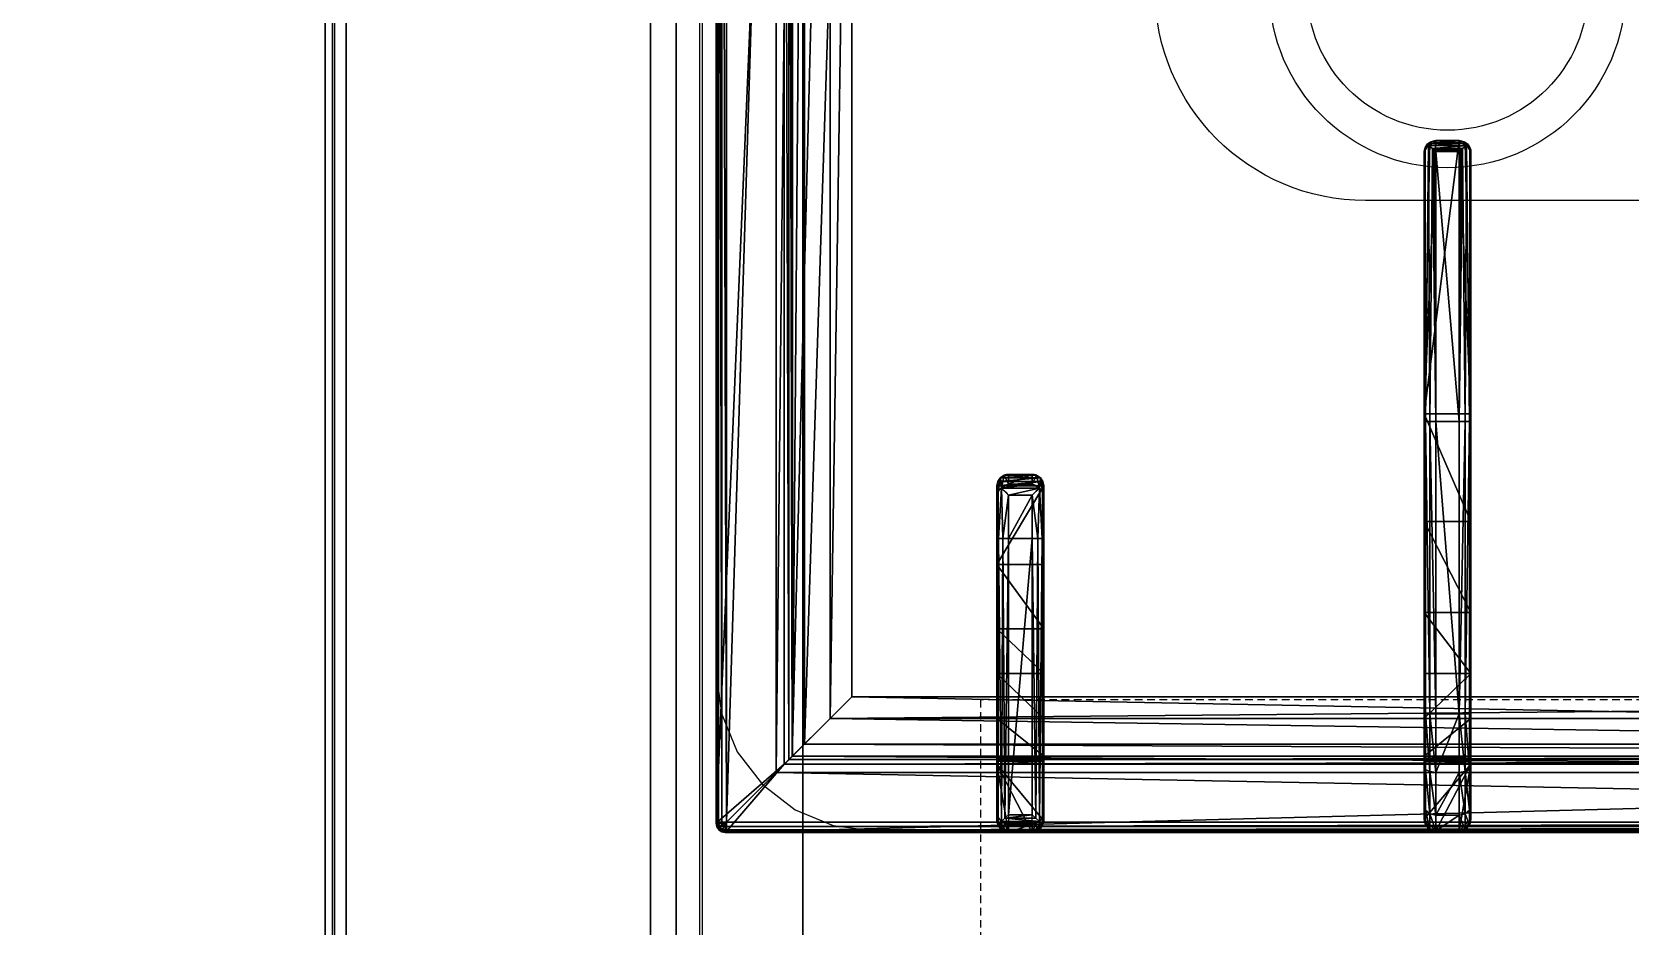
# Model space of a CAD drawing. Header units: millimetres. Extents: x 45 to 25350, y 77 to 5059.
# Drawn here: x 22143.73 to 22177.87, y 3899.1 to 3918.2 of the extents above; entities that cross this region are included whole.
import ezdxf

# ---------------------------------------------------------------- set-up
doc = ezdxf.new("R2010")
doc.units = ezdxf.units.MM
doc.header["$LTSCALE"] = 5
doc.linetypes.add('NASCOSTA', pattern=[0.375, 0.25, -0.125])
doc.linetypes.add('TRATTO-PUNTO', pattern=[1, 0.5, -0.25, 0, -0.25])
for name, color, linetype in [('200-EquipBlack-3d', 250, 'Continuous'), ('200-EquipBorder-2d', 9, 'Continuous'), ('200-EquipInternal-2d', 252, 'Continuous'), ('200-EquipSteel-3d', 9, 'Continuous'), ('300-exhaust-2d', 70, 'Continuous'), ('HG-001 Duvar', 6, 'Continuous')]:
    doc.layers.add(name, color=color, linetype=linetype)
doc.layers.add('200-InsPoint-3D', color=3, linetype='Continuous', plot=False)

# ---------------------------------------------------------------- blocks, each defined once
blk = doc.blocks.new('ELECTROLUX-MC7-BODY1200X250')
at = {"layer": '200-EquipBorder-2d'}
blk.add_line((0, 0), (1200, 0), dxfattribs=at)
at = {"layer": '200-EquipInternal-2d'}
blk.add_line((0, -80), (1200, -80), dxfattribs=at)
at = {"layer": '200-EquipSteel-3d'}
for points, invisible_edges in [([(0, -0.34, 912.22), (0, 0, 910.5), (1200, 0, 910.5), (1200, -0.34, 912.22)], 8), ([(0, 0, 902.7), (0, -0.13, 901.81), (1200, -0.13, 901.81), (1200, 0, 902.7)], 2), ([(0, -0.13, 901.81), (0, -0.54, 901.01), (1200, -0.54, 901.01), (1200, -0.13, 901.81)], 10), ([(0, -1.32, 913.68), (0, -0.34, 912.22), (1200, -0.34, 912.22), (1200, -1.32, 913.68)], 10), ([(0, -0.54, 901.01), (0, -1.19, 900.39), (1200, -1.19, 900.39), (1200, -0.54, 901.01)], 10), ([(0, -1.19, 900.39), (0, -2, 900), (1200, -2, 900), (1200, -1.19, 900.39)], 8), ([(0, -2.78, 914.66), (0, -1.32, 913.68), (1200, -1.32, 913.68), (1200, -2.78, 914.66)], 10), ([(0, -4.5, 915), (0, -2.78, 914.66), (1200, -2.78, 914.66), (1200, -4.5, 915)], 2), ([(0, -71.6, 914.58), (0, -69.5, 915), (1200, -69.5, 915), (1200, -71.6, 914.58)], 8), ([(0, -73.39, 913.39), (0, -71.6, 914.58), (1200, -71.6, 914.58), (1200, -73.39, 913.39)], 10), ([(0, -74.58, 911.6), (0, -73.39, 913.39), (1200, -73.39, 913.39), (1200, -74.58, 911.6)], 10), ([(0, -75, 909.5), (0, -74.58, 911.6), (1200, -74.58, 911.6), (1200, -75, 909.5)], 2), ([(0, -75.45, 903.59), (0, -75, 905.7), (1200, -75, 905.7), (1200, -75.45, 903.59)], 8), ([(0, -76.64, 901.78), (0, -75.45, 903.59), (1200, -75.45, 903.59), (1200, -76.64, 901.78)], 10), ([(0, -78.4, 900.53), (0, -76.64, 901.78), (1200, -76.64, 901.78), (1200, -78.4, 900.53)], 10), ([(0, -80.5, 900), (0, -78.4, 900.53), (1200, -78.4, 900.53), (1200, -80.5, 900)], 2)]:
    blk.add_3dface(points, dxfattribs=dict(at, invisible_edges=invisible_edges))
for points in [[(0, 0, 910.5), (0, 0, 902.7), (1200, 0, 902.7), (1200, 0, 910.5)], [(0, -2, 724), (0, -2, 900), (1200, -2, 900), (1200, -2, 724)], [(0, -102, 724), (0, -2, 724), (1200, -2, 724), (1200, -102, 724)], [(0, -69.5, 915), (0, -4.5, 915), (1200, -4.5, 915), (1200, -69.5, 915)], [(0, -75, 905.7), (0, -75, 909.5), (1200, -75, 909.5), (1200, -75, 905.7)], [(0, -655, 650), (0, -102, 650), (1200, -102, 650), (1200, -655, 650)], [(0, -102, 650), (1200, -102, 650), (1200, -102, 724), (0, -102, 724)]]:
    blk.add_3dface(points, dxfattribs=at)
blk = doc.blocks.new('ELECTROLUX-MC-BURNER6')
at = {"layer": '200-EquipInternal-2d'}
for radius in [38, 30]:
    blk.add_circle((0, 0), radius, dxfattribs=at)
blk = doc.blocks.new('ELECTROLUX-MC7-TOPFYERBRURNERS6')
at = {"layer": '200-EquipInternal-2d'}
for p, q in [((422, -83.5), (778, -83.5)), ((420, -651.5), (420, -85.5)), ((420, -151), (420, -146)), ((420, -151), (420, -146)), ((422, -151), (422, -146)), ((482.81, -146), (422, -146)), ((422.47, -143.5), (482.76, -143.5)), ((482.76, -143.5), (491.91, -143.5)), ((482.81, -151), (482.81, -146)), ((492.02, -146), (482.81, -146)), ((494.04, -143.5), (491.91, -143.5)), ((492.02, -146), (492.02, -151)), ((494.37, -146), (496.48, -146)), ((494.37, -151), (494.37, -146)), ((496.48, -146), (496.48, -151)), ((422, -151), (482.81, -151)), ((482.76, -153.5), (422.47, -153.5)), ((491.91, -153.5), (482.76, -153.5)), ((482.81, -151), (492.02, -151)), ((491.91, -153.5), (494.04, -153.5)), ((496.48, -151), (494.37, -151)), ((422.81, -234.75), (445.31, -234.75)), ((445.31, -234.75), (445.31, -237.25)), ((445.31, -234.75), (507.76, -234.75)), ((507.76, -234.75), (564.89, -234.75)), ((564.89, -234.75), (565.31, -234.75)), ((420.31, -237.25), (420.31, -242.25)), ((445.31, -237.25), (420.31, -237.25)), ((445.31, -237.25), (445.31, -242.25)), ((507.81, -237.25), (445.31, -237.25)), ((507.81, -237.25), (507.81, -242.25)), ((565.46, -237.25), (507.81, -237.25)), ((565.46, -237.25), (565.46, -242.25)), ((567.27, -236.66), (567.27, -242.84)), ((567.36, -237.25), (567.36, -242.25)), ((567.81, -237.25), (567.36, -237.25)), ((567.81, -237.25), (567.81, -242.25)), ((420.31, -242.25), (445.31, -242.25)), ((445.31, -242.25), (507.81, -242.25)), ((445.31, -242.25), (445.31, -244.75)), ((507.81, -242.25), (565.46, -242.25)), ((567.36, -242.25), (567.81, -242.25)), ((445.31, -244.75), (422.81, -244.75)), ((507.76, -244.75), (445.31, -244.75)), ((564.89, -244.75), (507.76, -244.75)), ((565.31, -244.75), (564.89, -244.75))]:
    blk.add_line(p, q, dxfattribs=at)
blk.add_lwpolyline([(751.02, -112.48), (448.98, -112.48), (448.98, -624.52), (751.02, -624.52)], close=True, dxfattribs=at)
blk.add_lwpolyline([(555, -353.5), (555, -222.25, -1), (645, -222.25), (645, -353.5)], format="xyb", dxfattribs=at)
for centre, radius, start, end in [((422, -85.5), 2, 90, 180), ((422.81, -237.25), 2.5, 90, 180), ((422.81, -242.25), 2.5, 180, 270)]:
    blk.add_arc(centre, radius, start, end, dxfattribs=at)
for centre, major_axis, ratio, start_param, end_param in [((422.47, -146), (0, 2.5), 0.948965, 0, 0.895145), ((482.76, -146), (0, 2.5), 0.02182, 4.712389, 6.283185), ((491.91, -146), (0, 2.5), 0.84544, -0.894481, 0), ((491.91, -146), (2.5, 2.5), 0.02182, 4.734206, 5.410521), ((491.91, -146), (-1.92, 1.92), 0.8391, 4.014257, 4.690572), ((422.47, -151), (0, 2.5), 0.948965, 2.246448, 3.141593), ((482.76, -151), (0, 2.5), 0.02182, 3.141593, 4.712389), ((491.91, -151), (0, 2.5), 0.84544, 3.141593, 4.036074), ((491.91, -151), (-2.5, 2.5), 0.02182, 4.014257, 4.690572), ((491.91, -151), (1.92, 1.92), 0.8391, 4.734206, 5.410521)]:
    blk.add_ellipse(centre, major_axis=major_axis, ratio=ratio, start_param=start_param, end_param=end_param, dxfattribs=at)
at = {"layer": '200-EquipInternal-2d', "extrusion": (0, 0, -1)}
for centre, major_axis, ratio, start_param, end_param in [((507.76, -237.25), (0, 2.5), 0.02182, 0, 1.570796), ((564.89, -237.25), (0, 2.5), 0.951091, 0, 0.914364), ((565.31, -237.25), (-2.5, 0), 0.99863, 1.570796, 3.141593), ((563.89, -237.25), (-3.47, 0), 0.720185, 2.903047, 3.141593), ((507.76, -242.25), (0, 2.5), 0.02182, 1.570796, 3.141593), ((565.31, -242.25), (-2.5, 0), 0.99863, 3.141593, 4.712389), ((563.89, -242.25), (3.47, 0), 0.720185, 0, 0.238546), ((564.89, -242.25), (0, 2.5), 0.951091, 2.227228, 3.141593)]:
    blk.add_ellipse(centre, major_axis=major_axis, ratio=ratio, start_param=start_param, end_param=end_param, dxfattribs=at)
at = {"layer": '200-EquipInternal-2d'}
for points, knots in [([(420.62, -144.44), (420.45, -144.64), (420.31, -144.87), (420.14, -145.25), (420.09, -145.41), (420.03, -145.71), (420.01, -145.86), (420, -146)], [11.858599, 11.858599, 11.858599, 11.858599, 12.773425, 12.773425, 13.35037, 13.35037, 13.927314, 13.927314, 13.927314, 13.927314]), ([(422, -146), (421.87, -145.86), (421.74, -145.71), (421.47, -145.41), (421.33, -145.25), (420.99, -144.87), (420.79, -144.64), (420.62, -144.44)], [0, 0, 0, 0, 0.576945, 0.576945, 1.153889, 1.153889, 2.068716, 2.068716, 2.068716, 2.068716]), ([(496.48, -146), (496.48, -145.84), (496.46, -145.68), (496.4, -145.36), (496.35, -145.2), (496.23, -144.89), (496.15, -144.74), (495.97, -144.47), (495.87, -144.34), (495.65, -144.12), (495.53, -144.02), (495.26, -143.83), (495.12, -143.75), (494.82, -143.63), (494.66, -143.58), (494.35, -143.51), (494.19, -143.5), (494.04, -143.5)], [15.096253, 15.096253, 15.096253, 15.096253, 15.567018, 15.567018, 16.037783, 16.037783, 16.508548, 16.508548, 16.979314, 16.979314, 17.45135, 17.45135, 17.923386, 17.923386, 18.395422, 18.395422, 18.867458, 18.867458, 18.867458, 18.867458]), ([(420, -151), (420.01, -151.14), (420.03, -151.29), (420.09, -151.59), (420.14, -151.75), (420.31, -152.13), (420.45, -152.36), (420.62, -152.56)], [0, 0, 0, 0, 0.576945, 0.576945, 1.153889, 1.153889, 2.068716, 2.068716, 2.068716, 2.068716]), ([(420.62, -152.56), (420.79, -152.36), (420.99, -152.13), (421.33, -151.75), (421.47, -151.59), (421.74, -151.29), (421.87, -151.14), (422, -151)], [11.858599, 11.858599, 11.858599, 11.858599, 12.773425, 12.773425, 13.35037, 13.35037, 13.927314, 13.927314, 13.927314, 13.927314]), ([(494.04, -153.5), (494.19, -153.5), (494.35, -153.49), (494.66, -153.42), (494.82, -153.37), (495.12, -153.25), (495.26, -153.17), (495.53, -152.98), (495.65, -152.88), (495.87, -152.66), (495.97, -152.53), (496.15, -152.26), (496.23, -152.11), (496.35, -151.8), (496.4, -151.64), (496.46, -151.32), (496.48, -151.16), (496.48, -151)], [3.776921, 3.776921, 3.776921, 3.776921, 4.248957, 4.248957, 4.720993, 4.720993, 5.193029, 5.193029, 5.665065, 5.665065, 6.135831, 6.135831, 6.606596, 6.606596, 7.077361, 7.077361, 7.548126, 7.548126, 7.548126, 7.548126]), ([(566.78, -235.72), (566.69, -235.83), (566.59, -235.94), (566.41, -236.16), (566.32, -236.27), (566.13, -236.49), (566.03, -236.6), (565.85, -236.81), (565.75, -236.91), (565.63, -237.05), (565.59, -237.09), (565.54, -237.16), (565.52, -237.18), (565.5, -237.2), (565.49, -237.21), (565.47, -237.23), (565.47, -237.23), (565.47, -237.24), (565.46, -237.24), (565.46, -237.24), (565.46, -237.24), (565.46, -237.25), (565.46, -237.25), (565.46, -237.25), (565.46, -237.25), (565.46, -237.25), (565.46, -237.25), (565.46, -237.25)], [5.918781, 5.918781, 5.918781, 5.918781, 6.382244, 6.382244, 6.833826, 6.833826, 7.285407, 7.285407, 7.736989, 7.736989, 7.96278, 7.96278, 8.075675, 8.075675, 8.132123, 8.132123, 8.160346, 8.160346, 8.174458, 8.174458, 8.181514, 8.181514, 8.185042, 8.185042, 8.186806, 8.186806, 8.18857, 8.18857, 8.18857, 8.18857]), ([(567.27, -236.66), (567.24, -236.56), (567.2, -236.45), (567.06, -236.13), (566.93, -235.92), (566.78, -235.72)], [0.764042, 0.764042, 0.764042, 0.764042, 1.153889, 1.153889, 2.012527, 2.012527, 2.012527, 2.012527]), ([(565.46, -242.25), (565.46, -242.25), (565.46, -242.25), (565.46, -242.25), (565.46, -242.25), (565.46, -242.25), (565.46, -242.25), (565.46, -242.26), (565.46, -242.26), (565.46, -242.26), (565.47, -242.26), (565.47, -242.27), (565.47, -242.27), (565.49, -242.29), (565.5, -242.3), (565.52, -242.32), (565.54, -242.34), (565.59, -242.4), (565.63, -242.45), (565.75, -242.59), (565.85, -242.69), (566.03, -242.9), (566.13, -243.01), (566.32, -243.23), (566.41, -243.34), (566.59, -243.56), (566.69, -243.67), (566.78, -243.78)], [8.188054, 8.188054, 8.188054, 8.188054, 8.189818, 8.189818, 8.191582, 8.191582, 8.19511, 8.19511, 8.202166, 8.202166, 8.216278, 8.216278, 8.244501, 8.244501, 8.300949, 8.300949, 8.413844, 8.413844, 8.639635, 8.639635, 9.091217, 9.091217, 9.542798, 9.542798, 9.99438, 9.99438, 10.457843, 10.457843, 10.457843, 10.457843]), ([(566.78, -243.78), (566.93, -243.58), (567.06, -243.37), (567.2, -243.04), (567.24, -242.94), (567.27, -242.84)], [11.917214, 11.917214, 11.917214, 11.917214, 12.775852, 12.775852, 13.165698, 13.165698, 13.165698, 13.165698])]:
    blk.add_open_spline(points, degree=3, knots=knots, dxfattribs=at)
at = {"layer": '200-EquipSteel-3d'}
for points, invisible_edges in [([(454.11, -83.5, 900), (445.37, -84.65, 900), (400, -80.5, 900)], 10), ([(445.37, -84.65, 900), (437.22, -88.02, 900), (400, -80.5, 900)], 10), ([(437.22, -88.02, 900), (430.23, -93.39, 900), (400, -80.5, 900)], 10), ([(430.23, -93.39, 900), (424.86, -100.38, 900), (400, -80.5, 900)], 10), ([(424.86, -100.38, 900), (421.49, -108.53, 900), (400, -80.5, 900)], 10), ([(421.49, -108.53, 900), (420.34, -117.26, 900), (400, -80.5, 900)], 10), ([(400, -655, 900), (420.34, -619.74, 900), (420.34, -117.26, 900), (400, -80.5, 900)], 13), ([(400, -80.5, 900), (454.11, -83.5, 900), (745.89, -83.5, 900), (800, -80.5, 900)], 5)]:
    blk.add_3dface(points, dxfattribs=dict(at, invisible_edges=invisible_edges))
at = {"layer": '200-EquipBlack-3d'}
mesh = blk.add_polyface(dxfattribs=at)
corners = [(779.78, -85.71, 904.1), (780, -85.5, 900), (779.52, -84.72, 904.14), (779.73, -84.5, 900), (778, -83.5, 900), (778.78, -83.98, 904.14), (779, -83.77, 900), (777.79, -83.72, 904.1), (779.48, -85.71, 905.06), (779.29, -84.85, 905), (778.65, -85.21, 905.73), (778.76, -85.71, 905.75), (778.65, -84.21, 905), (777.79, -84.02, 905.06), (778.29, -84.85, 905.73), (777.79, -84.74, 905.75), (777.79, -85.71, 906), (422.21, -85.71, 906), (422.21, -84.74, 905.75), (422.21, -84.02, 905.06), (422.21, -83.72, 904.1), (422, -83.5, 900), (765.45, -638.95, 900), (422, -653.5, 900), (434.55, -638.95, 900), (765.45, -98.05, 900), (780, -651.5, 900), (434.55, -98.05, 900), (420, -85.5, 900), (421, -83.77, 900), (779.73, -652.5, 900), (779, -653.23, 900), (778, -653.5, 900), (420, -651.5, 900), (420.27, -652.5, 900), (421, -653.23, 900), (420.27, -84.5, 900), (421.22, -83.98, 904.14), (420.48, -84.72, 904.14), (420.22, -85.71, 904.1), (421.35, -84.21, 905), (421.71, -84.85, 905.73), (420.71, -84.85, 905), (420.52, -85.71, 905.06), (421.35, -85.21, 905.73), (421.24, -85.71, 905.75), (422.21, -651.29, 906), (421.24, -651.29, 905.75), (420.52, -651.29, 905.06), (420.22, -651.29, 904.1), (420.48, -652.28, 904.14), (421.22, -653.02, 904.14), (422.21, -653.28, 904.1), (420.71, -652.15, 905), (421.35, -651.79, 905.73), (421.35, -652.79, 905), (422.21, -652.98, 905.06), (421.71, -652.15, 905.73), (422.21, -652.26, 905.75), (435.55, -637.95, 899.73), (435.55, -99.05, 899.73), (436.28, -99.78, 899), (436.28, -637.22, 899), (438.88, -634.62, 902.5), (438.88, -102.38, 902.5), (436.31, -637.19, 905.06), (436.31, -99.81, 905.06), (432.81, -96.31, 906), (432.81, -640.69, 906), (448.98, -624.52, 885), (448.98, -112.48, 885), (444.36, -107.86, 885), (444.36, -629.14, 885), (777.79, -653.28, 904.1), (777.79, -652.98, 905.06), (777.79, -651.29, 906), (777.79, -652.26, 905.75), (763.72, -637.22, 899), (764.45, -637.95, 899.73), (764.45, -99.05, 899.73), (763.72, -99.78, 899), (767.19, -640.69, 906), (767.19, -96.31, 906), (778.78, -653.02, 904.14), (779.52, -652.28, 904.14), (779.78, -651.29, 904.1), (778.65, -652.79, 905), (778.29, -652.15, 905.73), (779.29, -652.15, 905), (779.48, -651.29, 905.06), (778.65, -651.79, 905.73), (778.76, -651.29, 905.75), (761.12, -634.62, 902.5), (751.02, -624.52, 885), (763.69, -637.19, 905.06), (755.64, -629.14, 885), (755.64, -107.86, 885), (751.02, -112.48, 885), (761.12, -102.38, 902.5), (763.69, -99.81, 905.06)]
mesh.append_faces([[corners[k] for k in face] for face in [(16, 10, 14), (17, 41, 44), (46, 54, 57), (75, 87, 90)]])
mesh.append_faces([[corners[k] for k in face] for face in [(4, 5, 6), (8, 10, 11), (16, 11, 10), (15, 16, 14), (7, 19, 13), (13, 18, 15), (28, 38, 36), (19, 41, 18), (17, 18, 41), (45, 17, 44), (39, 48, 43), (43, 47, 45), (23, 51, 35), (48, 54, 47), (46, 47, 54), (58, 46, 57), (52, 74, 56), (76, 56, 74), (26, 84, 30), (74, 87, 76), (85, 88, 84), (88, 87, 86), (75, 76, 87), (91, 75, 90), (85, 8, 89), (11, 89, 8)]], dxfattribs={"vtx0": -1})
mesh.append_faces([[corners[k] for k in face] for face in [(16, 15, 17), (22, 23, 24), (25, 26, 22), (27, 21, 25), (21, 28, 29), (6, 1, 4), (4, 25, 21), (24, 28, 27), (35, 33, 23), (26, 25, 1), (23, 22, 32), (17, 45, 46), (75, 81, 46), (81, 16, 82), (46, 67, 17), (17, 82, 16), (93, 72, 69), (72, 93, 95), (70, 71, 97), (97, 95, 93)]], dxfattribs={"vtx0": -1, "vtx1": -1})
mesh.append_faces([[corners[k] for k in face] for face in [(21, 27, 28), (4, 1, 25), (26, 32, 22), (24, 23, 33)]], dxfattribs={"vtx0": -1, "vtx1": -1, "vtx2": -1})
mesh.append_faces([[corners[k] for k in face] for face in [(17, 15, 18), (24, 33, 28), (46, 45, 47), (75, 58, 76), (16, 91, 11)]], dxfattribs={"vtx0": -1, "vtx2": -1})
mesh.append_faces([[corners[k] for k in face] for face in [(0, 1, 2), (5, 2, 6), (8, 0, 9), (5, 12, 2), (5, 7, 12), (12, 13, 14), (12, 14, 9), (2, 9, 0), (10, 9, 14), (19, 18, 13), (4, 21, 7), (30, 31, 26), (34, 33, 35), (20, 21, 37), (38, 37, 36), (19, 20, 40), (38, 42, 37), (38, 39, 42), (42, 43, 44), (42, 44, 40), (37, 40, 20), (41, 40, 44), (48, 47, 43), (28, 33, 39), (49, 33, 50), (51, 50, 35), (48, 49, 53), (51, 55, 50), (51, 52, 55), (55, 56, 57), (55, 57, 53), (50, 53, 49), (54, 53, 57), (24, 27, 59), (61, 62, 60), (63, 64, 65), (67, 68, 66), (69, 70, 63), (61, 71, 62), (73, 74, 52), (58, 56, 76), (32, 73, 23), (62, 77, 59), (22, 24, 78), (27, 25, 60), (80, 61, 79), (73, 32, 83), (84, 83, 30), (74, 73, 86), (88, 89, 90), (88, 86, 84), (83, 84, 86), (92, 93, 63), (68, 81, 65), (92, 63, 94), (72, 95, 62), (95, 96, 77), (98, 97, 92), (81, 82, 94), (98, 92, 99), (77, 80, 78), (25, 22, 79), (0, 8, 85), (91, 89, 11), (80, 96, 61), (70, 97, 64), (64, 98, 66), (82, 67, 99), (1, 0, 26)]], dxfattribs={"vtx1": -1})
mesh.append_faces([[corners[k] for k in face] for face in [(31, 32, 26), (75, 46, 58), (75, 16, 81), (81, 68, 46), (68, 67, 46), (67, 82, 17), (70, 69, 71), (72, 71, 69), (71, 96, 97), (96, 95, 97), (16, 75, 91)]], dxfattribs={"vtx1": -1, "vtx2": -1})
mesh.append_faces([[corners[k] for k in face] for face in [(1, 3, 2), (4, 7, 5), (2, 3, 6), (8, 9, 10), (7, 13, 12), (12, 9, 2), (13, 15, 14), (7, 20, 19), (21, 20, 7), (6, 3, 1), (28, 36, 29), (21, 29, 37), (28, 39, 38), (37, 29, 36), (19, 40, 41), (39, 43, 42), (42, 40, 37), (43, 45, 44), (39, 49, 48), (33, 49, 39), (33, 34, 50), (23, 52, 51), (50, 34, 35), (48, 53, 54), (52, 56, 55), (55, 53, 50), (56, 58, 57), (27, 60, 59), (62, 59, 60), (64, 66, 65), (68, 65, 66), (70, 64, 63), (71, 72, 62), (73, 52, 23), (77, 78, 59), (24, 59, 78), (25, 79, 60), (61, 60, 79), (32, 31, 83), (26, 85, 84), (83, 31, 30), (74, 86, 87), (73, 83, 86), (85, 89, 88), (88, 90, 87), (89, 91, 90), (93, 69, 63), (81, 94, 65), (63, 65, 94), (95, 77, 62), (96, 80, 77), (97, 93, 92), (82, 99, 94), (92, 94, 99), (80, 79, 78), (22, 78, 79), (96, 71, 61), (97, 98, 64), (98, 99, 66), (67, 66, 99), (0, 85, 26)]], dxfattribs={"vtx2": -1})
mesh = blk.add_polyface(dxfattribs=at)
corners = [(492.02, -146, 934.6), (493.56, -152.56, 933.98), (493.56, -144.44, 933.98), (492.02, -151, 934.6), (494.37, -151, 932.53), (494.37, -146, 932.53), (496.29, -145.04, 920.55), (496.48, -146, 920.59), (495.76, -144.23, 920.43), (492.82, -143.75, 933.14), (494.04, -143.5, 920), (491.91, -143.5, 932.1), (494.97, -143.69, 920.24), (496.48, -151, 920.59), (496.29, -151.96, 920.55), (492.82, -153.25, 933.14), (495.76, -152.77, 920.43), (494.97, -153.31, 920.24), (494.04, -153.5, 920), (491.91, -153.5, 932.1), (482.76, -143.5, 932.5), (477.27, -143.5, 912.68), (424.21, -143.5, 932.5), (453.98, -143.5, 885), (436.28, -143.5, 899), (463.49, -143.5, 900.63), (444.36, -143.5, 885), (435.83, -143.5, 899.53), (435.23, -143.5, 899.88), (422.5, -143.5, 900), (434.55, -143.5, 900), (477.27, -153.5, 912.68), (453.98, -153.5, 885), (463.49, -153.5, 900.63), (482.76, -153.5, 932.5), (422.5, -153.5, 900), (434.55, -153.5, 900), (424.21, -153.5, 932.5), (435.23, -153.5, 899.88), (435.83, -153.5, 899.53), (444.36, -153.5, 885), (436.28, -153.5, 899), (421.73, -151, 933.1), (420, -151, 900), (421.9, -151.8, 933.81), (421.25, -153.17, 900), (422.36, -152.56, 934.45), (420.34, -152.25, 900), (423.18, -153.25, 933.58), (420, -146, 900), (421.73, -146, 933.1), (420.34, -144.75, 900), (421.25, -143.83, 900), (482.81, -152.25, 934.67), (482.81, -151, 935), (482.79, -153.17, 933.75), (423.02, -151.8, 934.87), (423.73, -151, 935), (482.81, -146, 935), (423.73, -146, 935), (422.36, -144.44, 934.45), (423.02, -145.2, 934.87), (421.9, -145.2, 933.81), (423.18, -143.75, 933.58), (482.79, -143.83, 933.75), (482.81, -144.75, 934.67)]
mesh.append_faces([[corners[k] for k in face] for face in [(5, 6, 2), (5, 7, 6), (6, 8, 2), (13, 4, 14), (16, 14, 1), (1, 14, 4), (42, 43, 44), (45, 46, 47), (46, 45, 48), (46, 44, 47), (44, 43, 47), (1, 55, 15), (48, 55, 46), (46, 53, 56), (57, 56, 54), (50, 62, 49), (49, 62, 51), (63, 52, 60), (52, 51, 60), (60, 51, 62), (61, 65, 60), (59, 58, 61), (60, 64, 63), (9, 64, 2)]])
mesh.append_faces([[corners[k] for k in face] for face in [(0, 1, 2), (15, 16, 1), (16, 15, 17), (19, 17, 15), (32, 25, 33), (35, 48, 45), (35, 30, 36), (3, 53, 1), (53, 55, 1), (55, 53, 46), (58, 65, 61), (65, 64, 60), (64, 65, 2), (65, 0, 2)]], dxfattribs={"vtx0": -1})
mesh.append_faces([[corners[k] for k in face] for face in [(20, 21, 22), (23, 24, 25), (25, 22, 21), (30, 22, 28), (12, 17, 10), (17, 12, 16), (6, 14, 8), (8, 16, 12), (18, 34, 31), (37, 31, 34), (51, 29, 49), (49, 30, 43)]], dxfattribs={"vtx0": -1, "vtx1": -1})
mesh.append_faces([[corners[k] for k in face] for face in [(25, 28, 22), (37, 38, 33), (35, 43, 30)]], dxfattribs={"vtx0": -1, "vtx1": -1, "vtx2": -1})
mesh.append_faces([[corners[k] for k in face] for face in [(37, 33, 31), (33, 39, 41), (34, 15, 55), (34, 55, 48), (58, 54, 3), (54, 58, 59), (20, 63, 64), (20, 64, 9)]], dxfattribs={"vtx0": -1, "vtx2": -1})
mesh.append_faces([[corners[k] for k in face] for face in [(1, 4, 2), (2, 8, 9), (10, 11, 12), (12, 9, 8), (4, 13, 5), (18, 17, 19), (11, 10, 20), (29, 22, 30), (7, 13, 6), (10, 18, 21), (25, 21, 33), (19, 34, 18), (35, 36, 37), (40, 32, 41), (37, 48, 35), (43, 42, 49), (45, 47, 35), (19, 15, 34), (37, 34, 48), (0, 58, 3), (57, 54, 59), (42, 44, 50), (46, 60, 44), (60, 46, 61), (59, 61, 57), (62, 50, 44), (22, 29, 63), (22, 63, 20), (11, 20, 9), (26, 23, 40), (24, 26, 41), (36, 30, 38), (24, 41, 27), (39, 38, 27)]], dxfattribs={"vtx1": -1})
mesh.append_faces([[corners[k] for k in face] for face in [(10, 21, 20), (24, 27, 25), (27, 28, 25), (13, 14, 6), (14, 16, 8), (36, 38, 37), (38, 39, 33), (32, 33, 41), (47, 43, 35), (29, 30, 49), (3, 54, 53), (58, 0, 65)]], dxfattribs={"vtx1": -1, "vtx2": -1})
mesh.append_faces([[corners[k] for k in face] for face in [(0, 3, 1), (4, 5, 2), (11, 9, 12), (13, 7, 5), (23, 26, 24), (17, 18, 10), (18, 31, 21), (32, 23, 25), (21, 31, 33), (42, 50, 49), (51, 52, 29), (54, 56, 53), (46, 56, 61), (60, 62, 44), (61, 56, 57), (29, 52, 63), (23, 32, 40), (26, 40, 41), (30, 28, 38), (41, 39, 27), (38, 28, 27)]], dxfattribs={"vtx2": -1})
mesh = blk.add_polyface(dxfattribs=at)
corners = [(567.34, -236.95, 930.72), (567.81, -237.25, 922), (567.27, -236.66, 931.11), (567.36, -237.1, 930.62), (567.36, -237.25, 930.59), (567.48, -236, 922), (566.78, -235.72, 931.91), (565.31, -234.75, 922), (565.94, -235.01, 931.06), (566.56, -235.08, 922), (564.89, -234.75, 930.01), (507.79, -235.08, 933.75), (507.76, -234.75, 932.5), (507.81, -236, 934.67), (566.08, -236.54, 932.35), (565.46, -237.24, 932.48), (507.81, -237.25, 935), (565.48, -237.22, 932.48), (565.52, -237.18, 932.48), (565.58, -237.1, 932.47), (565.74, -236.93, 932.45), (509.4, -234.75, 922), (466.99, -234.75, 904.45), (422.81, -234.75, 910), (486.45, -234.75, 917.44), (453.98, -234.75, 885), (436.28, -234.75, 899), (444.36, -234.75, 885), (435.83, -234.75, 899.53), (435.23, -234.75, 899.88), (434.55, -234.75, 900), (422.81, -234.75, 900), (425.83, -234.75, 921.25), (434.06, -234.75, 929.49), (445.31, -234.75, 932.5), (567.48, -243.5, 922), (509.4, -244.75, 922), (567.81, -242.25, 922), (566.56, -244.41, 922), (565.31, -244.75, 922), (445.31, -237.25, 935), (445.31, -236, 934.67), (432.81, -237.25, 931.65), (432.98, -236, 931.36), (423.66, -237.25, 922.5), (433.44, -235.08, 930.57), (445.31, -235.08, 933.75), (424.75, -235.08, 921.87), (423.95, -236, 922.33), (421.56, -235.08, 910), (420.31, -237.25, 910), (420.65, -236, 910), (421.56, -235.08, 900), (420.31, -237.25, 900), (420.65, -236, 900), (445.31, -242.25, 935), (507.81, -242.25, 935), (432.81, -242.25, 931.65), (423.66, -242.25, 922.5), (420.31, -242.25, 910), (420.31, -242.25, 900), (434.55, -244.75, 900), (422.81, -244.75, 900), (421.56, -244.41, 900), (420.65, -243.5, 900), (564.89, -244.75, 930.01), (566.78, -243.78, 931.91), (567.27, -242.84, 931.11), (567.36, -242.25, 930.59), (567.36, -242.4, 930.62), (567.34, -242.55, 930.72), (565.94, -244.49, 931.06), (507.76, -244.75, 932.5), (486.45, -244.75, 917.44), (445.31, -244.75, 932.5), (434.06, -244.75, 929.49), (425.83, -244.75, 921.25), (422.81, -244.75, 910), (466.99, -244.75, 904.45), (435.23, -244.75, 899.88), (435.83, -244.75, 899.53), (444.36, -244.75, 885), (453.98, -244.75, 885), (436.28, -244.75, 899), (507.79, -244.41, 933.75), (566.08, -242.96, 932.35), (507.81, -243.5, 934.67), (565.74, -242.57, 932.45), (565.58, -242.4, 932.47), (565.52, -242.32, 932.48), (565.48, -242.28, 932.48), (565.46, -242.25, 932.48), (420.65, -243.5, 910), (423.95, -243.5, 922.33), (424.75, -244.41, 921.87), (421.56, -244.41, 910), (433.44, -244.41, 930.57), (432.98, -243.5, 931.36), (445.31, -244.41, 933.75), (445.31, -243.5, 934.67)]
mesh.append_faces([[corners[k] for k in face] for face in [(2, 5, 6), (8, 6, 9), (9, 6, 5), (8, 11, 6), (6, 13, 14), (35, 66, 38), (66, 35, 67), (66, 71, 38), (85, 86, 66), (66, 84, 71)]])
mesh.append_faces([[corners[k] for k in face] for face in [(7, 8, 9), (11, 13, 6), (42, 41, 43), (45, 48, 43), (32, 49, 47), (50, 48, 51), (51, 47, 49), (40, 13, 41), (41, 11, 46), (53, 51, 54), (54, 49, 52), (55, 42, 57), (50, 58, 44), (44, 57, 42), (37, 67, 35), (86, 84, 66), (58, 92, 93), (94, 97, 93), (75, 98, 96), (55, 97, 99), (99, 96, 98), (59, 64, 92), (62, 95, 63), (63, 92, 64), (86, 55, 99), (67, 6, 66), (14, 66, 6), (21, 73, 24), (82, 22, 78), (78, 24, 73)]], dxfattribs={"vtx0": -1})
mesh.append_faces([[corners[k] for k in face] for face in [(10, 21, 12), (22, 23, 24), (25, 26, 22), (24, 12, 21), (7, 5, 21), (35, 36, 37), (23, 49, 32), (34, 46, 12), (13, 11, 41), (54, 31, 53), (62, 60, 61), (36, 72, 73), (77, 73, 76), (83, 78, 80), (74, 98, 75), (4, 0, 68), (1, 4, 37)]], dxfattribs={"vtx0": -1, "vtx1": -1})
mesh.append_faces([[corners[k] for k in face] for face in [(15, 17, 16), (17, 18, 16), (18, 19, 16), (23, 22, 30), (31, 61, 53), (77, 61, 78), (88, 89, 56), (89, 90, 56), (90, 91, 56), (16, 56, 15), (56, 91, 15), (18, 89, 19), (89, 18, 90), (15, 90, 17), (90, 15, 91), (17, 90, 18), (89, 88, 19), (70, 68, 0)]], dxfattribs={"vtx0": -1, "vtx1": -1, "vtx2": -1})
mesh.append_faces([[corners[k] for k in face] for face in [(12, 11, 8), (16, 14, 13), (21, 1, 37), (34, 45, 46), (12, 46, 11), (23, 52, 49), (77, 78, 73), (72, 71, 84), (77, 94, 95), (72, 84, 98), (84, 86, 99)]], dxfattribs={"vtx0": -1, "vtx2": -1})
mesh.append_faces([[corners[k] for k in face] for face in [(0, 1, 2), (0, 3, 1), (10, 12, 8), (20, 14, 16), (7, 21, 10), (31, 23, 30), (9, 5, 7), (38, 39, 35), (40, 41, 42), (42, 43, 44), (45, 33, 47), (45, 43, 46), (32, 47, 33), (48, 44, 43), (41, 46, 43), (31, 52, 23), (51, 49, 54), (40, 55, 16), (40, 42, 55), (58, 57, 44), (50, 53, 59), (30, 61, 31), (63, 64, 62), (39, 38, 65), (70, 67, 37), (71, 65, 38), (39, 65, 36), (62, 61, 77), (81, 82, 83), (65, 71, 72), (87, 88, 56), (59, 92, 58), (58, 93, 57), (94, 76, 96), (94, 93, 95), (75, 96, 76), (97, 57, 93), (92, 95, 93), (60, 64, 59), (95, 92, 63), (98, 84, 99), (2, 6, 67), (20, 87, 14), (20, 19, 87), (85, 66, 14), (3, 0, 4), (2, 67, 0), (69, 68, 70), (36, 73, 21), (22, 24, 78), (81, 27, 82), (83, 26, 81), (26, 83, 28), (61, 30, 79), (29, 28, 79)]], dxfattribs={"vtx1": -1})
mesh.append_faces([[corners[k] for k in face] for face in [(3, 4, 1), (26, 28, 22), (28, 29, 22), (29, 30, 22), (23, 32, 24), (32, 33, 24), (33, 34, 24), (34, 12, 24), (5, 1, 21), (39, 36, 35), (36, 21, 37), (40, 16, 13), (55, 56, 16), (64, 60, 62), (60, 53, 61), (68, 69, 37), (65, 72, 36), (72, 74, 73), (74, 75, 73), (75, 76, 73), (61, 79, 78), (79, 80, 78), (82, 78, 83), (86, 85, 56), (62, 77, 95), (56, 55, 86), (74, 72, 98), (88, 87, 19), (67, 70, 0), (4, 68, 37)]], dxfattribs={"vtx1": -1, "vtx2": -1})
mesh.append_faces([[corners[k] for k in face] for face in [(1, 5, 2), (7, 10, 8), (19, 20, 16), (25, 27, 26), (34, 33, 45), (45, 47, 48), (50, 44, 48), (51, 48, 47), (53, 50, 51), (50, 59, 58), (53, 60, 59), (54, 52, 31), (69, 70, 37), (85, 87, 56), (77, 76, 94), (94, 96, 97), (55, 57, 97), (99, 97, 96), (87, 85, 14), (82, 25, 22), (27, 25, 82), (26, 27, 81), (83, 80, 28), (30, 29, 79), (28, 80, 79)]], dxfattribs={"vtx2": -1})
blk = doc.blocks.new('E7GCGL6C00')
for name, p in [('ELECTROLUX-MC7-BODY1200X250', (0, 0)), ('ELECTROLUX-MC7-TOPFYERBRURNERS6', (0, 0)), ('ELECTROLUX-MC-BURNER6', (600, -239.75))]:
    blk.add_blockref(name, p)
blk = doc.blocks.new('E7BAPP00RH')
at = {"layer": '200-EquipInternal-2d'}
blk.add_lwpolyline([(0, -102), (1600, -102), (1600, -655), (0, -655)], close=True, dxfattribs=at)
at = {"layer": '200-EquipSteel-3d'}
for points in [[(0, -102, 650), (1600, -102, 650), (1600, -655, 650), (0, -655, 650)], [(21, -102, 650), (1579, -102, 650), (1579, -102, 245), (21, -102, 245)], [(21, -102, 200), (1579, -102, 200), (1579, -102, 245), (21, -102, 245)], [(21, -655, 245), (1579, -655, 245), (1579, -102, 245), (21, -102, 245)], [(21, -655, 200), (1579, -655, 200), (1579, -102, 200), (21, -102, 200)], [(1579, -655, 605), (21, -655, 605), (21, -102, 605), (1579, -102, 605)]]:
    blk.add_3dface(points, dxfattribs=at)
blk = doc.blocks.new('EP1124T')
at = {"layer": '200-EquipBorder-2d', "linetype": 'TRATTO-PUNTO'}
blk.add_lwpolyline([(0, -1100), (2400, -1100), (2400, 0), (0, 0)], close=True, dxfattribs=at)
at = {"layer": '300-exhaust-2d', "linetype": 'NASCOSTA'}
blk.add_lwpolyline([(1051, -140), (1051, -402), (1349, -402), (1349, -140)], close=True, dxfattribs=at)
at = {"layer": '200-InsPoint-3D', "flags": 9}
blk.add_attdef('DISTANG', (0, 0), '', height=1, dxfattribs=at)

msp = doc.modelspace()

# ---------------------------------------------------------------- hatches: boundary and pattern name
at = {"ltscale": 0.5}
h = msp.add_hatch(dxfattribs=at)
h.set_pattern_fill('ANSI31', color=251, scale=30)
h.set_pattern_definition([(45, (24280.266, 18410.9967), (-2.6516504, 2.6516504), [])])
h.paths.add_polyline_path([(21763.422, 4094.474), (22023.384, 4098.963), (22023.021, 4119.96), (21730.1, 4114.902), (21721.79, 4595.08, -0.130845), (22999.271, 4233.912, -0.490921), (22999.351, 4233.948, -0.006684), (23000.203, 4268.186, 0.132238), (21691.262, 4625.367), (21711.964, 3429.136), (22159.106, 3170.979), (22174.106, 3196.96), (22030.234, 3280.024), (22097.77, 3397), (22270.975, 3297), (22270.985, 3297.017), (22281.975, 3316.053), (22090.583, 3426.553), (22020.057, 3425.335), (21775.094, 3421.105, -0.000011), (21771.021, 3655.54), (22030.982, 3660.029), (22030.618, 3681.026), (21770.657, 3676.536, -0.000019)])

# ---------------------------------------------------------------- linework, layer by layer
at = {"layer": 'HG-001 Duvar', "ltscale": 0.5}
msp.add_line((22150.148, 4159.097), (22150.148, 3541.28), dxfattribs=at)

# ---------------------------------------------------------------- block references
at = {"zscale": 0.1, "rotation": 90}
for name, p, xscale, yscale in [('EP1124T', (22149.998, 3679.097), 0.1666666666675383, 0.09999999999854481), ('E7BAPP00RH', (22149.998, 3859.097), 0.1, 0.1), ('E7GCGL6C00', (22149.998, 3859.097), 0.09999999999999432, 0.09999999999999432)]:
    msp.add_blockref(name, p, dxfattribs=dict(at, xscale=xscale, yscale=yscale))

doc.saveas('drawing.dxf')
